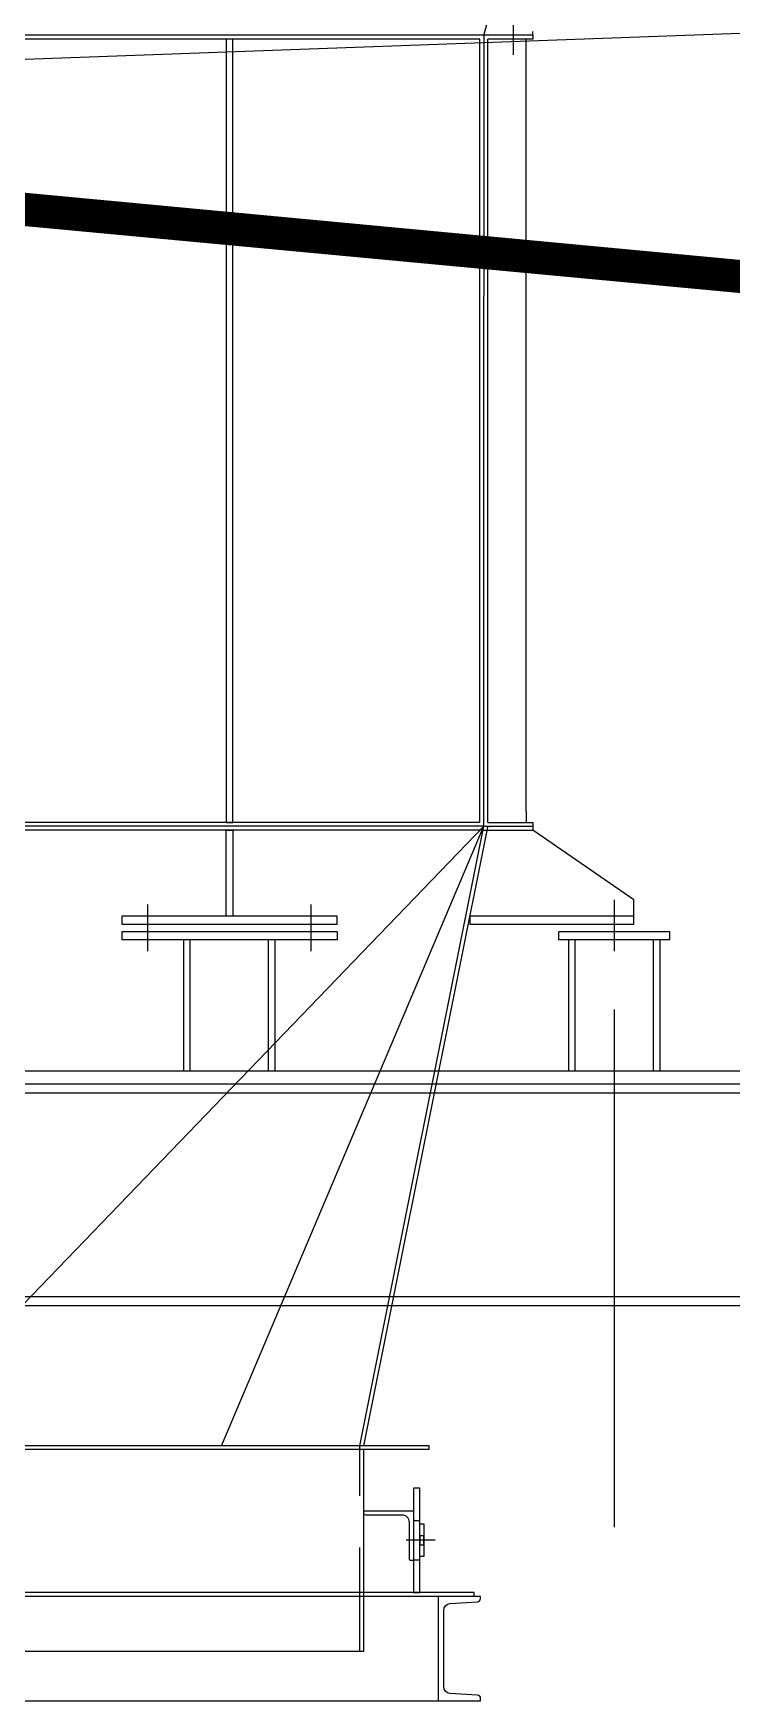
# Model space of a CAD drawing. Extents: x 0 to 45720, y 0 to 30480.
# Drawn here: x 11851 to 12922, y 10070 to 12627 of the extents above; entities that cross this region are included whole.
import ezdxf

# ---------------------------------------------------------------- set-up
doc = ezdxf.new("R2010")
doc.units = 0
doc.header["$LTSCALE"] = 25
for name, pattern in [('CENTER', [50.8, 31.75, -6.35, 6.35, -6.35]), ('HIDDEN', [9.525, 6.35, -3.175]), ('HIDDEN2', [4.7625, 3.175, -1.5875])]:
    doc.linetypes.add(name, pattern=pattern)
doc.layers.get('0').update_dxf_attribs({"linetype": 'CONTINUOUS'})
for name, color, linetype in [('CHUTE', 2, 'CONTINUOUS'), ('CHUTECL', 30, 'CENTER'), ('CHUTEHIDDEN', 3, 'HIDDEN'), ('EMS_BOLT-BOLTHOLE', 3, 'CONTINUOUS'), ('EMS_CL', 1, 'CENTER'), ('EMS_DIM', 3, 'CONTINUOUS'), ('EMS_GRAY', 252, 'CONTINUOUS'), ('EMS_GRAYER', 151, 'CONTINUOUS'), ('EMS_OBJECT', 2, 'CONTINUOUS')]:
    doc.layers.add(name, color=color, linetype=linetype)

# ---------------------------------------------------------------- blocks, each defined once
blk = doc.blocks.new('A$C68FD0FB3')
at = {"layer": 'EMS_CL'}
blk.add_line((1115, 0), (1115, 962.3), dxfattribs=at)
blk = doc.blocks.new('A$C0D4A2BF7')
at = {"color": 252}
blk.add_lwpolyline([(-115, -25, 0.414214), (-102, -13), (-102, 0), (-406, 0), (-406, -305), (-394, -305, 0.414214), (-381, -292), (-381, -70, -0.414214), (-337, -25)], format="xyb", close=True, dxfattribs=at)
blk.add_lwpolyline([(-446, -80), (-470, -80), (-470, -280), (-446, -280)], close=True, dxfattribs=at)
at = {"layer": 'EMS_BOLT-BOLTHOLE', "color": 252}
blk.add_lwpolyline([(-470, -152), (-446, -152), (-446, -208), (-470, -208)], close=True, dxfattribs=at)
at = {"layer": 'EMS_CL', "color": 252}
blk.add_line((-539, -180), (-362, -180), dxfattribs=at)
at = {"layer": 'EMS_GRAY'}
blk.add_lwpolyline([(-446, 140), (-406, 140), (-406, -500), (-446, -500)], close=True, dxfattribs=at)
at = {"layer": 'EMS_GRAY', "color": 252}
blk.add_lwpolyline([(-446, -60), (-406, -60), (-406, -300), (-446, -300)], close=True, dxfattribs=at)
blk = doc.blocks.new('A$C3C7716C0')
at = {"layer": 'EMS_DIM', "yscale": 0.25, "zscale": 0.25}
for p, xscale in [((-705.5, -225), 0.25), ((705.5, -225), -0.25)]:
    blk.add_blockref('A$C0D4A2BF7', p, dxfattribs=dict(at, xscale=xscale))
blk = doc.blocks.new('CHN-C160X65X8_5')
blk.add_lwpolyline([(65, 80), (0, 80), (0, -80), (65, -80), (65, -76.5, 0.414214), (60, -71.5), (17.9, -68.8, -0.396047), (8.5, -58.8), (8.5, 58.8, -0.396047), (17.9, 68.8), (60, 71.5, 0.378105), (65, 76.5), (65, 80)], format="xyb")
blk = doc.blocks.new('A$C7AA604B6')
at = {"layer": 'CHUTE', "color": 252}
for p, q in [((2289.8, 552.3), (2540, 1452.3)), ((2364.8, 552.3), (-212, 552.3)), ((2283.8, 546.3), (-212, 546.3)), ((2283.8, -654.7), (2283.8, 546.3)), ((2364.8, 552.3), (2289.8, 552.3)), ((2289.8, 552.3), (2289.8, 152.3)), ((2295.8, -654.7), (2295.8, 546.3)), ((2364.8, 546.3), (2295.8, 546.3)), ((2354.8, -637.6), (2354.8, 546.3)), ((2364.8, 552.3), (2364.8, 558.3)), ((2364.8, 552.3), (2364.8, 546.3)), ((2289.8, -660.7), (2289.8, 152.3)), ((2354.8, -637.6), (2354.8, -647.6)), ((2519.8, -773.7), (2364.8, -666.7)), ((2519.8, -798.7), (2519.8, -773.7)), ((2519.8, -798.7), (2268.3, -798.7)), ((2268.3, -798.7), (2268.3, -810.7)), ((2268.3, -810.7), (2519.8, -810.7)), ((2519.8, -810.7), (2519.8, -798.7)), ((2105.8, -1925.7), (2105.8, -1616.7)), ((643.8, -1925.7), (2105.8, -1925.7))]:
    blk.add_line(p, q, dxfattribs=at)
for points in [[(1904.8, -654.7), (1904.8, 546.3), (1894.8, 546.3), (1894.8, -654.7)], [(1734.8, -810.7), (2064.8, -810.7), (2064.8, -798.7), (1734.8, -798.7)]]:
    blk.add_lwpolyline(points, close=True, dxfattribs=at)
blk.add_lwpolyline([(1894.8, -798.7), (1894.8, -666.7), (1904.8, -666.7), (1904.8, -798.7)], dxfattribs=at)
at = {"layer": 'CHUTECL', "color": 252}
for p, q in [((2334.8, 582.1), (2334.8, 522.5)), ((1774.8, -852.5), (1774.8, -780.9)), ((2024.8, -852.5), (2024.8, -780.9)), ((2489.8, -852.5), (2489.8, -780.9))]:
    blk.add_line(p, q, dxfattribs=at)
at = {"layer": 'CHUTEHIDDEN', "color": 252}
blk.add_line((2099.8, -1925.7), (2099.8, -1610.7), dxfattribs=at)
at = {"layer": 'EMS_GRAY'}
for p, q in [((2283.8, -654.7), (174.8, -654.7)), ((2289.8, -660.7), (174.8, -660.7)), ((1374.8, -1610.7), (2289.8, -660.7)), ((1887.8, -1610.7), (2289.8, -660.7)), ((2099.8, -1610.7), (2289.8, -660.7)), ((2105.9, -1610.7), (2295.6, -662)), ((2289.8, -660.7), (2364.8, -660.7)), ((2295.8, -654.7), (2364.8, -654.7)), ((2354.8, -647.6), (2354.8, -654.7)), ((2364.8, -654.7), (2364.8, -660.7)), ((2364.8, -660.7), (2364.8, -666.7)), ((2289.8, -666.7), (174.8, -666.7)), ((2289.8, -666.7), (2364.8, -666.7)), ((2205.8, -1610.7), (1374.8, -1610.7)), ((2205.8, -1616.7), (2205.8, -1610.7)), ((2205.8, -1616.7), (1374.8, -1616.7)), ((2274.8, -1835.7), (474.8, -1835.7)), ((2274.8, -1841.7), (2274.8, -1835.7)), ((2274.8, -1841.7), (474.8, -1841.7)), ((529.8, -2001.7), (2219.8, -2001.7))]:
    blk.add_line(p, q, dxfattribs=at)
at = {"layer": 'EMS_GRAYER', "linetype": 'HIDDEN2'}
for p, q in [((2064.8, -822.7), (1734.8, -822.7)), ((1734.8, -822.7), (1734.8, -834.7)), ((2064.8, -834.7), (1734.8, -834.7)), ((1829.8, -1035.7), (1829.8, -834.7)), ((1839.8, -1035.7), (1839.8, -834.7)), ((1969.8, -1035.7), (1969.8, -834.7)), ((2064.8, -822.7), (2064.8, -834.7)), ((2574.8, -822.7), (2404.8, -822.7)), ((2404.8, -834.7), (2404.8, -822.7)), ((2574.8, -834.7), (2404.8, -834.7)), ((2419.8, -1035.7), (2419.8, -834.7)), ((2429.8, -1035.7), (2429.8, -834.7)), ((2559.8, -1035.7), (2559.8, -834.7)), ((2574.8, -834.7), (2574.8, -822.7))]:
    blk.add_line(p, q, dxfattribs=at)
at = {"layer": 'EMS_GRAYER', "linetype": 'HIDDEN'}
for p, q in [((1959.8, -1035.7), (1959.8, -834.7)), ((2549.8, -1035.7), (2549.8, -834.7))]:
    blk.add_line(p, q, dxfattribs=at)
at = {"layer": 'EMS_DIM'}
blk.add_blockref('A$C3C7716C0', (1374.8, -1485.7), dxfattribs=at)
at = {"layer": 'EMS_GRAY'}
blk.add_blockref('CHN-C160X65X8_5', (2219.8, -1921.7), dxfattribs=at)
blk = doc.blocks.new('A$C43065EBA')
at = {"layer": 'EMS_OBJECT'}
for p, q in [((2064.8, -822.7), (1734.8, -822.7)), ((1734.8, -822.7), (1734.8, -834.7)), ((2064.8, -834.7), (1734.8, -834.7)), ((1829.8, -1035.7), (1829.8, -834.7)), ((1839.8, -1035.7), (1839.8, -834.7)), ((1959.8, -1035.7), (1959.8, -834.7)), ((1969.8, -1035.7), (1969.8, -834.7)), ((2064.8, -822.7), (2064.8, -834.7)), ((2574.8, -822.7), (2404.8, -822.7)), ((2404.8, -834.7), (2404.8, -822.7)), ((2574.8, -834.7), (2404.8, -834.7)), ((2419.8, -1035.7), (2419.8, -834.7)), ((2429.8, -1035.7), (2429.8, -834.7)), ((2549.8, -1035.7), (2549.8, -834.7)), ((2559.8, -1035.7), (2559.8, -834.7)), ((2574.8, -834.7), (2574.8, -822.7)), ((-125.2, -1035.7), (3204.6, -1035.7)), ((-117.1, -1055.7), (3204.6, -1055.7)), ((-111.4, -1069.7), (3204.6, -1069.7)), ((15.8, -1381.7), (3204.6, -1381.7)), ((21.5, -1395.7), (3204.6, -1395.7))]:
    blk.add_line(p, q, dxfattribs=at)

msp = doc.modelspace()

# ---------------------------------------------------------------- linework, layer by layer
at = {"layer": 'EMS_DIM', "const_width": 50}
msp.add_lwpolyline([(10975.694, 12437.526), (13724.117, 12180.129)], dxfattribs=at)
at = {"layer": 'EMS_OBJECT'}
for p, q in [((14909.087, 12698.853), (10236.358, 12528.63)), ((10306.005, 12525.734), (15017.731, 12084.334))]:
    msp.add_line(p, q, dxfattribs=at)

# ---------------------------------------------------------------- block references
at = {"layer": 'EMS_DIM'}
msp.add_blockref('A$C68FD0FB3', (11627.031, 10336.235), dxfattribs=at)
at = {"layer": 'EMS_OBJECT'}
for name in ['A$C43065EBA', 'A$C7AA604B6']:
    msp.add_blockref(name, (10252.253, 12071.906), dxfattribs=at)

doc.saveas('drawing.dxf')
